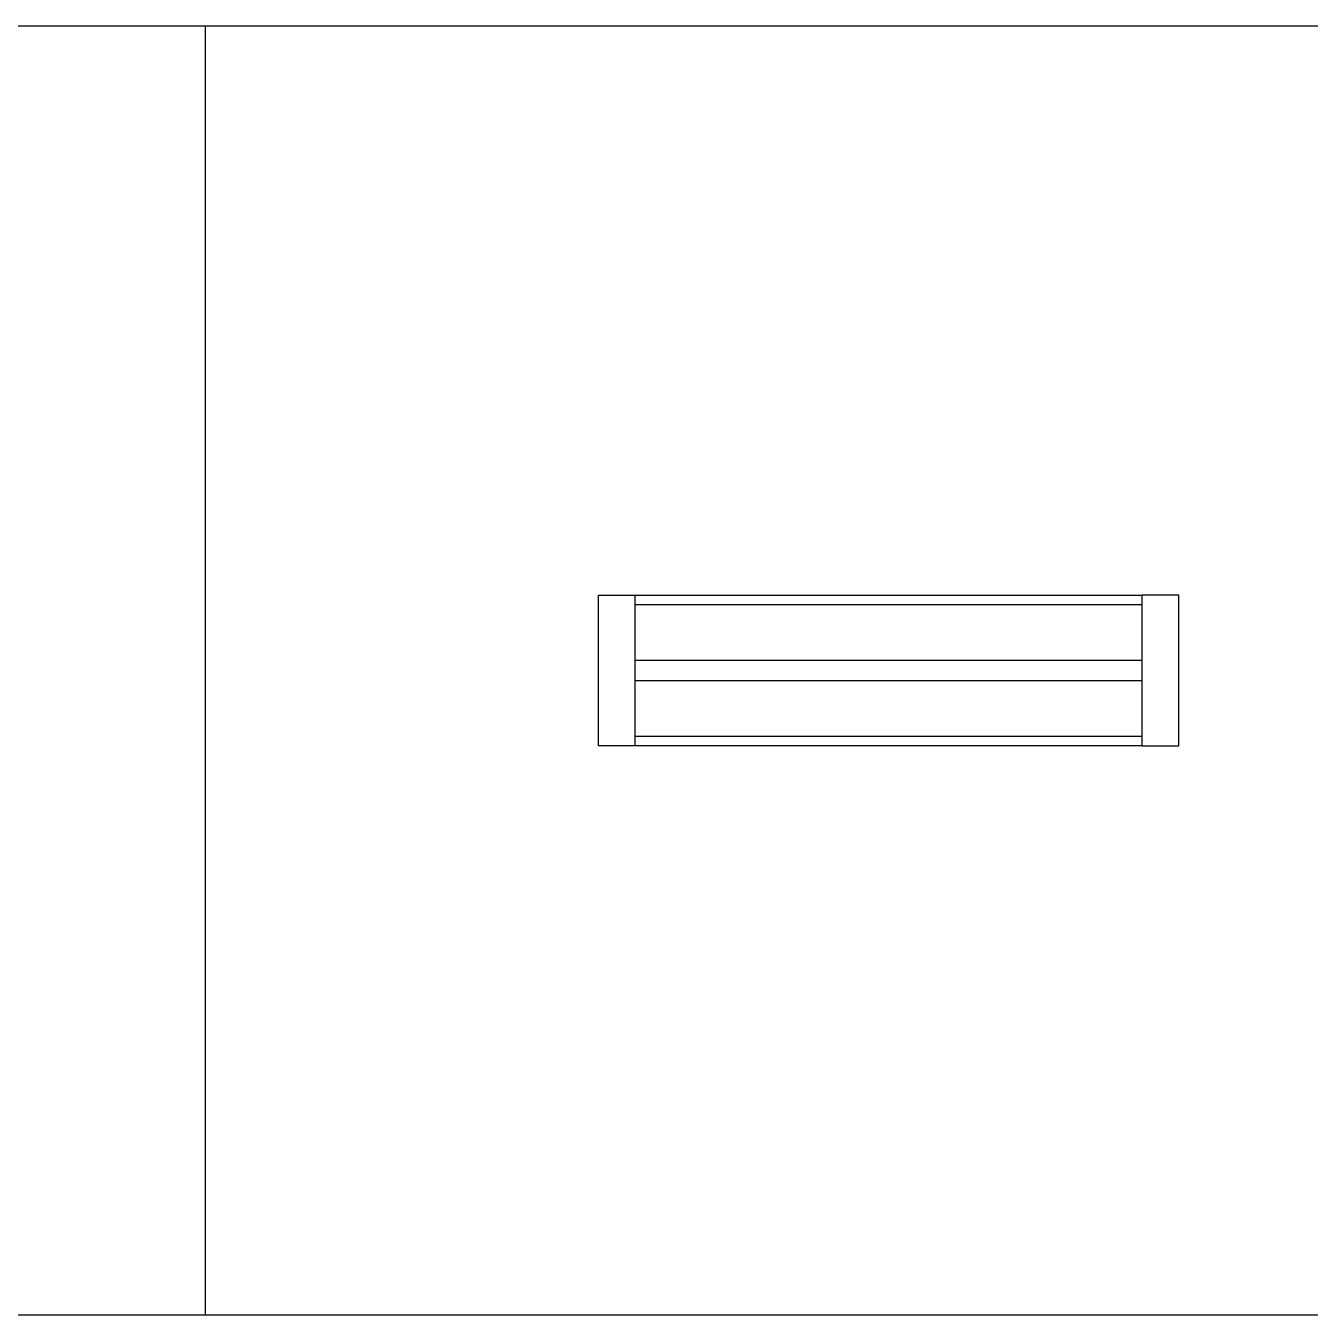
# Model space of a CAD drawing. Header units: millimetres. Extents: x 10479 to 135323, y 879012 to 965592.
# Drawn here: x 41421 to 42616, y 929596 to 930796 of the extents above; entities that cross this region are included whole.
import ezdxf

# ---------------------------------------------------------------- set-up
doc = ezdxf.new("R2010")
doc.units = ezdxf.units.MM
doc.layers.add('퍼시스', color=210, linetype='Continuous')

# ---------------------------------------------------------------- blocks, each defined once
blk = doc.blocks.new('테이블_회의테이블_퍼시스주문품_3200X1200')
at = {"layer": '퍼시스'}
for p, q in [((1600, 0), (1600, -1200)), ((1966, -670), (1966, -530)), ((1966, -530), (2000, -530)), ((2000, -670), (2000, -530)), ((2000, -530), (2472, -530)), ((2472, -539), (2000, -539)), ((2472, -670), (2472, -530)), ((2506, -530), (2472, -530)), ((2506, -670), (2506, -530)), ((2000, -590.5), (2472, -590.5)), ((2472, -609.5), (2000, -609.5)), ((2000, -670), (1966, -670)), ((2000, -661), (2472, -661)), ((2472, -670), (2000, -670)), ((2472, -670), (2506, -670))]:
    blk.add_line(p, q, dxfattribs=at)
blk.add_lwpolyline([(0, 0), (3200, 0), (3200, -1200), (0, -1200)], close=True, dxfattribs=at)

msp = doc.modelspace()

# ---------------------------------------------------------------- block references
at = {"layer": '퍼시스'}
msp.add_blockref('테이블_회의테이블_퍼시스주문품_3200X1200', (39988.1, 930796.2), dxfattribs=at)

doc.saveas('drawing.dxf')
